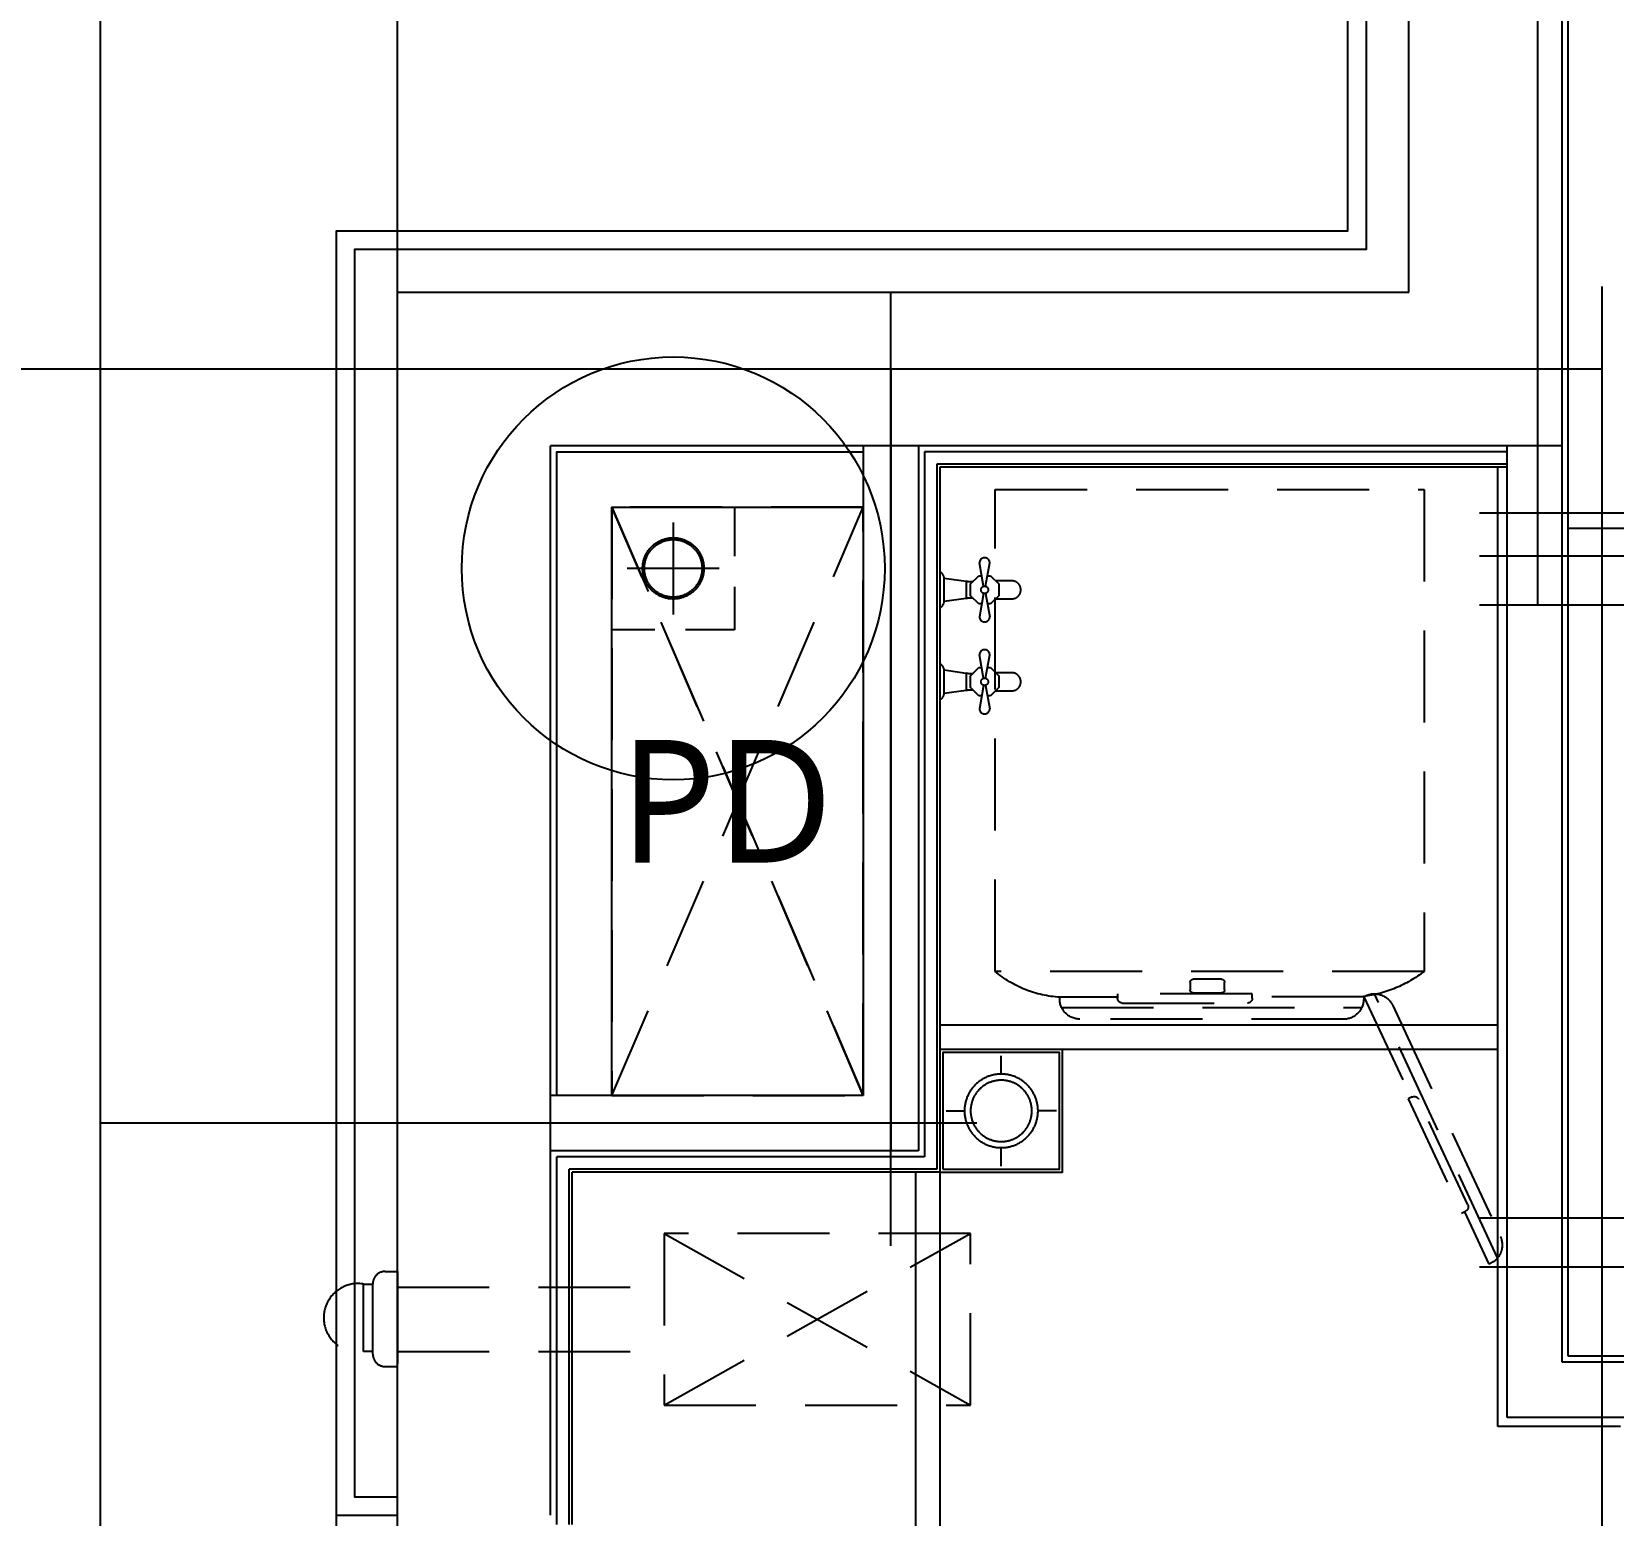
# Model space of a CAD drawing. Header units: millimetres. Extents: x 6886222 to 6919728, y 230959 to 276095.
# Drawn here: x 6905917 to 6908497, y 267314 to 269735 of the extents above; entities that cross this region are included whole.
import ezdxf
from ezdxf.enums import TextEntityAlignment as Align
from ezdxf.xclip import XClip

# ---------------------------------------------------------------- set-up
doc = ezdxf.new("R2010")
doc.units = ezdxf.units.MM
doc.header["$LTSCALE"] = 100
doc.header["$XCLIPFRAME"] = 2
for name, pattern in [('CEN', [62, 60, -1, 0, -1]), ('U-74C-EX$0$CEN', [62, 60, -1, 0, -1]), ('U-74C-EX$0$H', [1.3, 0.8, -0.5]), ('U-74C-EX$0$HID', [2.3, 1.5, -0.8])]:
    doc.linetypes.add(name, pattern=pattern)
doc.layers.get('Defpoints').update_dxf_attribs({"color": 149})
for name, color, linetype in [('ARDM', 7, 'Continuous'), ('BP', 7, 'Continuous'), ('CEN', 1, 'CEN'), ('DIM', 7, 'Continuous'), ('ELE8', 8, 'Continuous'), ('TEXT', 2, 'Continuous'), ('U-74C-EX$0$CEN', 1, 'U-74C-EX$0$CEN'), ('U-74C-EX$0$CON', 2, 'Continuous'), ('U-74C-EX$0$ELE', 6, 'Continuous'), ('U-74C-EX$0$ETC', 6, 'Continuous'), ('U-74C-EX$0$FIN', 5, 'Continuous'), ('U-74C-EX$0$FUR_미설치가구', 8, 'U-74C-EX$0$HID'), ('U-74C-EX$0$INSUL_line', 8, 'Continuous'), ('U-74C-EX$0$OPEN', 1, 'U-74C-EX$0$HID'), ('U-74C-EX$0$S-ELE', 4, 'Continuous'), ('U-74C-EX$0$STXS', 8, 'Continuous'), ('U-74C-EX$0$WAL', 3, 'Continuous'), ('기단부-석재', 6, 'Continuous')]:
    doc.layers.add(name, color=color, linetype=linetype)
for name, color, linetype, plot in [('CUT-LINE', 105, 'Continuous', False), ('U-74C-EX$0$MC', 152, 'Continuous', False), ('체크', 2, 'Continuous', False)]:
    doc.layers.add(name, color=color, linetype=linetype, plot=plot)
doc.styles.add('맑은 고딕', font='')
doc.styles.get('맑은 고딕').set_extended_font_data('Malgun Gothic')

# ---------------------------------------------------------------- blocks, each defined once
blk = doc.blocks.new('U-74C-EX$0$FUR_발코니_드레인')
at = {"layer": 'U-74C-EX$0$STXS'}
for p, q in [((100, 190), (100, 160)), ((10, 100), (40, 100)), ((190, 100), (160, 100)), ((100, 40), (100, 10))]:
    blk.add_line(p, q, dxfattribs=at)
for points in [[(0, 200), (200, 200), (200, 0), (0, 0)], [(5, 195), (195, 195), (195, 5), (5, 5)]]:
    blk.add_lwpolyline(points, close=True, dxfattribs=at)
for radius in [60, 50]:
    blk.add_circle((100, 100), radius, dxfattribs=at)
blk = doc.blocks.new('U-74C-EX$0$세탁기')
at = {"layer": 'U-74C-EX$0$FUR_미설치가구'}
for p, q in [((819.5, 1253.6), (618.7, 822.6)), ((765.6, 1178.1), (805.6, 1263.5)), ((601.2, 827.3), (678.3, 991.8)), ((568.2, 864.1), (138.4, 863.9)), ((199.8, 828), (105.4, 828.2)), ((108.5, 845), (598, 845.2)), ((601.2, 827.3), (419.5, 827.7)), ((0, 786.1), (0, 0)), ((700, 786.1), (0, 786.1)), ((700, 0), (700, 786.1)), ((0, 0), (700, 0))]:
    blk.add_line(p, q, dxfattribs=at)
for points in [[(601.2, 827.3), (604.6, 825.7, 0.414214), (648.5, 841.6), (824, 1218.5, 0.414214), (808.1, 1262.4), (805.6, 1263.5)], [(601.2, 827.3), (601.2, 831.1, 0.414214), (568.2, 864.1), (138.4, 863.9, 0.414214), (105.4, 830.9), (105.4, 828.2)]]:
    blk.add_lwpolyline(points, format="xyb", dxfattribs=at)
for points in [[(680.5, 990.8), (673.9, 993.9), (760.8, 1180.3), (767.4, 1177.2, -0.414214), (771.1, 1167), (690.7, 994.5, -0.414214)], [(419.5, 830), (419.5, 822.8), (199.8, 822.8), (199.8, 830, -0.414214), (207.5, 837.7), (411.8, 837.7, -0.414214)], [(369.3, 821.3, -0.414214), (374.3, 816.3), (374.3, 803.8, -0.414214), (369.3, 798.8), (323.3, 798.8, -0.414214), (318.3, 803.8), (318.3, 816.3, -0.414214), (323.3, 821.3)]]:
    blk.add_lwpolyline(points, format="xyb", close=True, dxfattribs=at)
for centre, radius, start, end in [((115.8, 649.2), 179.3, 93.3196, 130.2283), ((574, 622.9), 206.1, 52.3352, 82.4363)]:
    blk.add_arc(centre, radius, start, end, dxfattribs=at)
blk = doc.blocks.new('U-74C-EX$0$A$Cd8f55ee0')
at = {"layer": 'U-74C-EX$0$FUR_미설치가구'}
for p, q in [((-192.5, 425), (-192.5, 440)), ((-192.5, 440), (-82.5, 440)), ((-192.5, 425), (-192.5, 440)), ((-82.5, 440), (-82.5, 425)), ((-82.5, 440), (-82.5, 425)), ((-197, 425), (-82, 425)), ((-217, 405), (-217, 385)), ((-217, 405), (-217, 385)), ((-62, 405), (-62, 385)), ((-62, 385), (-217, 385)), ((-62, 385), (-217, 385)), ((-192.5, 385), (-192.5, -50)), ((-87.5, 385), (-87.5, -50)), ((-280, -50), (0, -550)), ((0, -50), (-280, -550))]:
    blk.add_line(p, q, dxfattribs=at)
blk.add_lwpolyline([(-280, -550), (0, -550), (0, -50), (-280, -50)], close=True, dxfattribs=at)
for centre, radius, start, end in [((-137.5, 449.2), 55.8, 350.4727, 189.5273), ((-197, 405), 20, 90, 180), ((-197, 405), 20, 90, 180), ((-82, 405), 20, 0, 90)]:
    blk.add_arc(centre, radius, start, end, dxfattribs=at)
blk = doc.blocks.new('U-74C-EX$0$FUR_발코니_수전')
at = {"layer": 'U-74C-EX$0$STXS'}
for p, q in [((0, 0), (-29.2, 0)), ((0, 0), (-29.2, 0)), ((29.2, 0), (0, 0)), ((29.2, 0), (0, 0)), ((-19.9, -7), (0, -7)), ((-19.9, -7), (0, -7)), ((-14.3, -42.9), (-19.3, -7)), ((-14.3, -42.9), (-19.3, -7)), ((0, -7), (19.9, -7)), ((0, -7), (19.9, -7)), ((19.3, -7), (14.3, -42.9)), ((19.3, -7), (14.3, -42.9)), ((-23.1, -63.4), (-9.6, -49.8)), ((-23.1, -63.4), (-9.6, -49.8)), ((0, -42.9), (-14.3, -42.9)), ((0, -42.9), (-14.3, -42.9)), ((-9.6, -49.8), (9.6, -49.8)), ((-9.6, -49.8), (9.6, -49.8)), ((14.3, -42.9), (0, -42.9)), ((14.3, -42.9), (0, -42.9)), ((9.6, -49.8), (23.1, -63.4)), ((9.6, -49.8), (23.1, -63.4)), ((-5.8, -71.3), (-44, -64.6)), ((-5.8, -71.3), (-44, -64.6)), ((-5.8, -74.6), (-44, -81.3)), ((-5.8, -74.6), (-44, -81.3)), ((-23.1, -68.2), (-23.1, -63.4)), ((-23.1, -68.2), (-23.1, -63.4)), ((5.8, -71.3), (44, -64.6)), ((5.8, -71.3), (44, -64.6)), ((5.8, -74.6), (44, -81.3)), ((5.8, -74.6), (44, -81.3)), ((23.1, -63.4), (23.1, -68.2)), ((23.1, -63.4), (23.1, -68.2)), ((-23.1, -82.5), (-23.1, -77.6)), ((-23.1, -82.5), (-23.1, -77.6)), ((-9.6, -96), (-23.1, -82.5)), ((-9.6, -96), (-23.1, -82.5)), ((-14.7, -90.9), (-14.7, -117.3)), ((-14.7, -90.9), (-14.7, -117.3)), ((9.6, -96), (-9.6, -96)), ((9.6, -96), (-9.6, -96)), ((23.1, -82.5), (9.6, -96)), ((23.1, -82.5), (9.6, -96)), ((14.7, -117.3), (14.7, -90.9)), ((14.7, -117.3), (14.7, -90.9)), ((23.1, -77.6), (23.1, -82.5)), ((23.1, -77.6), (23.1, -82.5))]:
    blk.add_line(p, q, dxfattribs=at)
blk.add_circle((0, -72.9), 5.91, dxfattribs=at)
blk.add_circle((0, -72.9), 5.91, dxfattribs=at)
for centre, radius, start, end in [((-17.5, 6), 13.2, 207.1852, 259.412), ((-17.5, 6), 13.2, 207.1852, 259.412), ((17.5, 6), 13.2, 280.588, 332.8148), ((17.5, 6), 13.2, 280.588, 332.8148), ((-41.6, -49.9), 28.1, 351.511, 14.308), ((-41.6, -49.9), 28.1, 351.511, 14.308), ((41.6, -49.9), 28.1, 165.692, 188.489), ((41.6, -49.9), 28.1, 165.692, 188.489), ((-44, -72.9), 8.37, 90, 270), ((-44, -72.9), 8.37, 90, 270), ((44, -72.9), 8.37, 270, 90), ((44, -72.9), 8.37, 270, 90), ((0, -117.3), 14.7, 180, 0), ((0, -117.3), 14.7, 180, 0)]:
    blk.add_arc(centre, radius, start, end, dxfattribs=at)
blk = doc.blocks.new('U-74C-EX$0$S-CEN')
at = {"layer": 'U-74C-EX$0$S-ELE', "color": 8, "linetype": 'U-74C-EX$0$CEN'}
for p, q in [((11835, 8470), (11835, 9915)), ((13065, 7450), (13065, 9915)), ((3745, 9415), (15725, 9415)), ((11635, 8610), (13190, 8610)), ((11600, 6310), (11600, 7650)), ((12760, 4700), (12760, 7650)), ((12680, 7555), (15725, 7555)), ((10835, 7450), (13200, 7450))]:
    blk.add_line(p, q, dxfattribs=at)
at = {"layer": 'U-74C-EX$0$S-ELE', "color": 6, "linetype": 'U-74C-EX$0$HID'}
for p, q in [((11880, 9065), (12840, 8655)), ((12840, 9065), (11880, 8655))]:
    blk.add_line(p, q, dxfattribs=at)
blk.add_lwpolyline([(12840, 9065), (11880, 9065), (11880, 8655), (12840, 8655)], close=True, dxfattribs=at)
blk = doc.blocks.new('U-74C-EX$0$D100-우수')
at = {"layer": 'Defpoints', "linetype": 'U-74C-EX$0$H'}
blk.add_lwpolyline([(200, 0), (0, 0), (0, 200), (200, 200)], close=True, dxfattribs=at)
at = {"layer": 'U-74C-EX$0$ETC', "color": 1}
for p, q in [((100, 175), (100, 25)), ((25, 100), (175, 100))]:
    blk.add_line(p, q, dxfattribs=at)
at = {"layer": 'U-74C-EX$0$ETC', "color": 4}
blk.add_circle((100, 100), 50, dxfattribs=at)
at = {"layer": 'U-74C-EX$0$ETC', "color": 8}
blk.add_circle((100, 100), 47, dxfattribs=at)
blk = doc.blocks.new('U-74C-EX', base_point=(50, 0))
at = {"layer": 'U-74C-EX$0$CEN'}
for p, q in [((13115, 470), (13115, 2935)), ((3795, 2435), (15775, 2435)), ((11885, 1490), (11885, 2435)), ((13115, 1630), (11840, 1630)), ((11650, -720), (11650, 670)), ((12810, -2280), (12810, 670)), ((12730, 575), (15775, 575)), ((11450, 470), (13250, 470))]:
    blk.add_line(p, q, dxfattribs=at)
at = {"layer": 'U-74C-EX$0$CON'}
for p, q in [((11245.2, 2435), (13240, 2435)), ((13240, 785), (13240, 2435)), ((11245.2, 2185), (12990, 2185)), ((12990, 535), (12990, 2185)), ((13240, 785), (15295, 785)), ((12990, 535), (15045, 535))]:
    blk.add_line(p, q, dxfattribs=at)
at = {"layer": 'U-74C-EX$0$ELE'}
for p, q in [((11805, 1590), (10300, 1590)), ((11805, 1550), (10300, 1550)), ((12005, 640), (12005, 1550))]:
    blk.add_line(p, q, dxfattribs=at)
blk.add_lwpolyline([(12045, 640), (12045, 1550)], dxfattribs=at)
at = {"layer": 'U-74C-EX$0$FIN'}
for p, q in [((11230.2, 2150), (11805, 2150)), ((11805, 1550), (11805, 2150)), ((12955, 1550), (11805, 1550)), ((12955, 625), (12955, 1550)), ((11390, 640), (12955, 640)), ((11390, 440), (11390, 640))]:
    blk.add_line(p, q, dxfattribs=at)
at = {"layer": 'U-74C-EX$0$INSUL_line'}
for p, q in [((11230.2, 2175), (11830, 2175)), ((11830, 1575), (11830, 2175)), ((11230.2, 2155), (11810, 2155)), ((11810, 1555), (11810, 2155)), ((12980, 1575), (11830, 1575)), ((12980, 625), (12980, 1575)), ((12960, 1555), (11810, 1555)), ((12960, 625), (12960, 1555)), ((11505, 325), (11505, 525)), ((11505, 525), (15035, 525)), ((12855, 425), (12855, 525))]:
    blk.add_line(p, q, dxfattribs=at)
for points in [[(11930, 2175), (12980, 2175), (12980, 1675)], [(11930, 2085), (12890, 2085), (12890, 1675)]]:
    blk.add_lwpolyline(points, dxfattribs=at)
at = {"layer": 'U-74C-EX$0$MC'}
for p, q in [((11730, -720), (11730, 670)), ((12730, -2280), (12730, 670)), ((12880, -2280), (12880, 670)), ((11695, 470), (12765, 470))]:
    blk.add_line(p, q, dxfattribs=at)
at = {"layer": 'U-74C-EX$0$OPEN'}
for p, q in [((11930, 1675), (12890, 2085)), ((11930, 2085), (12890, 1675))]:
    blk.add_line(p, q, dxfattribs=at)
at = {"layer": 'U-74C-EX$0$WAL'}
for p, q in [((11840, 1585), (11840, 2185)), ((11930, 1675), (11930, 2185)), ((12990, 1675), (11930, 1675)), ((12990, 1585), (11840, 1585)), ((11405, 625), (12990, 625)), ((11405, 425), (11405, 625)), ((11495, 535), (12990, 535)), ((11495, 335), (11495, 535))]:
    blk.add_line(p, q, dxfattribs=at)
at = {"layer": 'U-74C-EX$0$FUR_미설치가구'}
blk.add_blockref('U-74C-EX$0$A$Cd8f55ee0', (11705, 2050), dxfattribs=at)
at = {"layer": 'U-74C-EX$0$FUR_미설치가구', "xscale": -1, "rotation": 90}
blk.add_blockref('U-74C-EX$0$세탁기', (12918.6, 1460), dxfattribs=at)
at = {"layer": 'U-74C-EX$0$S-ELE'}
blk.add_blockref('U-74C-EX$0$S-CEN', (50, -6980), dxfattribs=at)
at = {"layer": 'U-74C-EX$0$STXS', "rotation": 180}
blk.add_blockref('U-74C-EX$0$D100-우수', (12890, 2085), dxfattribs=at)
at = {"layer": 'U-74C-EX$0$STXS', "xscale": -1, "rotation": 90}
blk.add_blockref('U-74C-EX$0$FUR_발코니_드레인', (12005, 1550), dxfattribs=at)
at = {"layer": 'U-74C-EX$0$STXS', "extrusion": (0, 0, -1), "xscale": -1, "zscale": -1}
for p in [(-12605, 1550), (-12755, 1550)]:
    blk.add_blockref('U-74C-EX$0$FUR_발코니_수전', p, dxfattribs=at)
blk = doc.blocks.new('DIM-301-TF')
at = {"layer": 'CEN'}
for p, q in [((20640, -7135), (20640, -3600)), ((20640, -7260), (3270, -7260))]:
    blk.add_line(p, q, dxfattribs=at)
blk = doc.blocks.new('301 NAME')
at = {"layer": 'TEXT', "linetype": 'Continuous', "style": '맑은 고딕'}
blk.add_text('PD', height=200, dxfattribs=at).set_placement((6907050, 268479.4), align=Align.MIDDLE_CENTER)
blk = doc.blocks.new('A$C91700e87')
at = {"layer": 'TEXT'}
blk.add_blockref('301 NAME', (-6890908.1, -241299.4), dxfattribs=at)
blk = doc.blocks.new('A$Cd01e152a')
at = {"layer": '체크'}
blk.add_circle((15705, 27210), 344.9, dxfattribs=at)
blk = doc.blocks.new('기단부-301-TF')
at = {"layer": 'ELE8'}
blk.add_line((20540, -9129.8), (20540, -9759.8), dxfattribs=at)
at = {"layer": '기단부-석재'}
for points in [[(22970, -5080), (22970, -4980), (22190, -4980), (22190, -7035), (20540, -7035), (20540, -9129.8), (20640, -9129.8)], [(22940, -5080), (22940, -5010), (22220, -5010), (22220, -7065), (20570, -7065), (20570, -9099.8), (20640, -9099.8)]]:
    blk.add_lwpolyline(points, dxfattribs=at)

msp = doc.modelspace()

# ---------------------------------------------------------------- block references
at = {"layer": 'BP'}
ref = msp.add_blockref('U-74C-EX', (6908948.1, 256119.4), dxfattribs=dict(at, rotation=90))
XClip(ref).set_block_clipping_path([(-85.000000015, 299.9999999944), (-85.0000000013, -7479.9999999991), (15775.0000000003, -7479.9999999991), (15775.0000000003, 2920.0000000009), (3995.0000000002, 2920), (3995.0000000002, 300.0000000019)])

# ---------------------------------------------------------------- next in the draw order: linework, layer by layer
at = {"layer": 'CUT-LINE'}
msp.add_lwpolyline([(6908648.1, 255984.4), (6916428.1, 255984.4), (6916428.1, 271844.4), (6906028.1, 271844.4), (6906028.1, 260064.4), (6908648.1, 260064.4)], close=True, dxfattribs=at)

# ---------------------------------------------------------------- next in the draw order: block references
at = {"layer": 'ARDM'}
msp.add_blockref('A$Cd01e152a', (6891258.1, 241649.4), dxfattribs=at)
at = {"layer": 'BP'}
msp.add_blockref('A$C91700e87', (6890908.1, 241299.4), dxfattribs=at)
at = {"layer": 'DIM'}
msp.add_blockref('DIM-301-TF', (6885873.1, 276444.4), dxfattribs=at)
at = {"layer": '기단부-석재'}
msp.add_blockref('기단부-301-TF', (6885873.1, 276444.4), dxfattribs=at)

doc.saveas('drawing.dxf')
